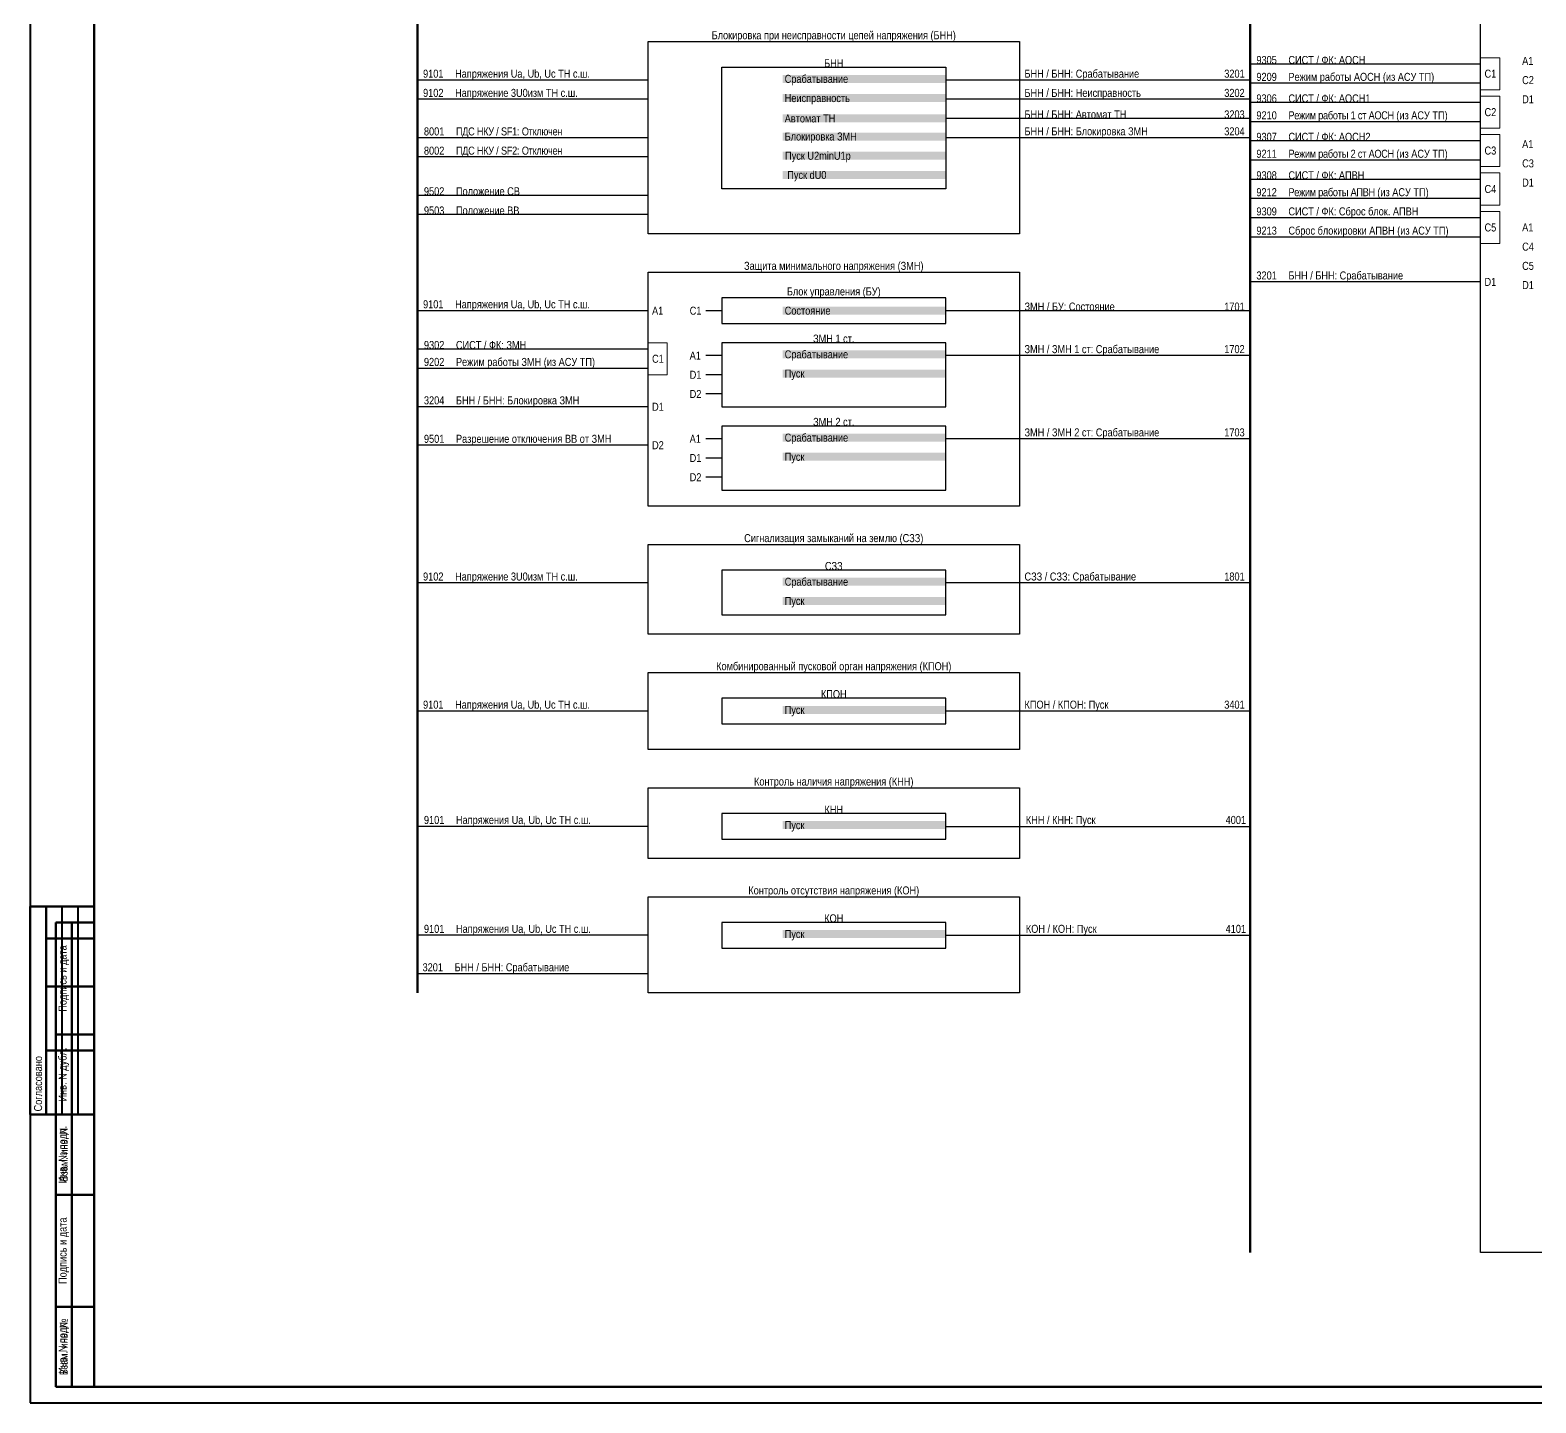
# Model space of a CAD drawing. Header units: millimetres. Extents: x 2179 to 12176, y -20554 to -12004.
# Drawn here: x 3683 to 4153.3, y -20554 to -20125.4 of the extents above; entities that cross this region are included whole.
import ezdxf
from ezdxf.enums import TextEntityAlignment as Align

# ---------------------------------------------------------------- set-up
doc = ezdxf.new("R2010")
doc.units = ezdxf.units.MM
for name, color, linetype, lineweight in [('GOOSE', 224, 'Continuous', 30), ('MMS', 190, 'Continuous', 30), ('Внутренняя шина', 4, 'Continuous', 70), ('Вход-Аналоги', 5, 'Continuous', 30), ('Линии связи', 75, 'Continuous', 30), ('Основная', 7, 'Continuous', 30), ('Сигналы внутр.', 13, 'Continuous', 30), ('Тонкая', 7, 'Continuous', 13)]:
    doc.layers.add(name, color=color, linetype=linetype, lineweight=lineweight)
doc.layers.add('Рамка внешняя', color=8, linetype='Continuous', lineweight=40, plot=False)
doc.styles.add('2.5_Gost_RD', font='ARIALN.TTF', dxfattribs={"height": 2.5})
doc.styles.add('Narrow', font='ARIALN.TTF')
doc.styles.add('Табл дан', font='ARIALN.TTF')

# ---------------------------------------------------------------- blocks, each defined once
blk = doc.blocks.new('*T16')
at = {"color": 0, "linetype": 'ByBlock', "lineweight": 50, "transparency": 16777216}
for p, q in [((0, 0), (0, 85)), ((0, 85), (12, 85)), ((5, 0), (5, 85)), ((12, 0), (12, 85)), ((0, 60), (12, 60)), ((0, 25), (12, 25)), ((0, 0), (12, 0))]:
    blk.add_line(p, q, dxfattribs=at)
at = {"color": 0, "transparency": 16777216, "char_height": 2.5, "attachment_point": 5, "rotation": 90, "style": '2.5_Gost_RD'}
for s, insert, width in [('Инв. № подл.', (2.5, 72.5), 23), ('Подпись и дата', (2.5, 42.5), 33), ('Взам. инв. №', (2.5, 12.5), 23)]:
    blk.add_mtext(s, dxfattribs=dict(at, insert=insert, width=width))
blk = doc.blocks.new('*T17')
at = {"color": 0, "linetype": 'ByBlock', "lineweight": 50, "transparency": 16777216}
for p, q in [((0, 0), (0, 65)), ((0, 65), (20, 65)), ((5, 0), (5, 65)), ((20, 0), (20, 65)), ((5, 55), (20, 55)), ((5, 40), (20, 40)), ((5, 20), (20, 20)), ((0, 0), (20, 0))]:
    blk.add_line(p, q, dxfattribs=at)
at = {"color": 0, "linetype": 'ByBlock', "lineweight": -2, "transparency": 16777216}
for p, q in [((10, 0), (10, 65)), ((15, 0), (15, 65))]:
    blk.add_line(p, q, dxfattribs=at)
at = {"color": 0, "transparency": 16777216, "insert": (2.5, 1), "char_height": 2.5, "width": 63, "attachment_point": 4, "rotation": 90, "style": '2.5_Gost_RD'}
blk.add_mtext('Согласовано', dxfattribs=at)
blk = doc.blocks.new('*T18')
at = {"color": 0, "linetype": 'ByBlock', "lineweight": 50, "transparency": 16777216}
for p, q in [((0, 0), (0, 145)), ((0, 145), (12, 145)), ((5, 0), (5, 145)), ((12, 0), (12, 145)), ((0, 110), (12, 110)), ((0, 85), (12, 85)), ((0, 60), (12, 60)), ((0, 25), (12, 25)), ((0, 0), (12, 0))]:
    blk.add_line(p, q, dxfattribs=at)
at = {"color": 0, "transparency": 16777216, "char_height": 2.5, "attachment_point": 5, "rotation": 90, "style": '2.5_Gost_RD'}
for s, insert, width in [('{\\C256;Подпись и дата}', (2.5, 127.5), 33), ('{\\C256;Инв. N дубл.}', (2.5, 97.5), 23), ('{\\C256;Взам. инв. N}', (2.5, 72.5), 23), ('Подпись и дата', (2.5, 42.5), 33), ('Инв. N подл.', (2.5, 12.5), 23)]:
    blk.add_mtext(s, dxfattribs=dict(at, insert=insert, width=width))
blk = doc.blocks.new('*U15')
blk.add_lwpolyline([(0, 0), (1189, 0), (1189, 841), (0, 841)], close=True)
at = {"lineweight": 50}
blk.add_lwpolyline([(20, 836), (1184, 836), (1184, 5), (20, 5)], close=True, dxfattribs=at)
for name, p in [('*T17', (0, 90)), ('*T18', (8, 5)), ('*T16', (8, 5))]:
    blk.add_blockref(name, p)
at = {"style": '2.5_Gost_RD', "flags": 8}
blk.add_attdef('ФОРМАТ', text='', height=2.5, dxfattribs=at).set_placement((1134, 4), align=Align.TOP_LEFT)

msp = doc.modelspace()

# ---------------------------------------------------------------- linework, layer by layer
at = {"layer": 'Внутренняя шина'}
for points in [[(4064, -20507), (4064, -19734)], [(3804, -20426), (3804, -19798)]]:
    msp.add_lwpolyline(points, dxfattribs=at)
at = {"layer": 'Линии связи'}
for points in [[(4136, -20136), (4064, -20136)], [(3876, -20141), (3804, -20141)], [(4064, -20141), (3969, -20141)], [(4136, -20142), (4064, -20142)], [(3876, -20147), (3804, -20147)], [(4064, -20147), (3969, -20147)], [(4136, -20148), (4064, -20148)], [(4064, -20153), (3969, -20153)], [(4136, -20154), (4064, -20154)], [(4064, -20159), (3969, -20159)], [(4136, -20160), (4064, -20160)], [(4136, -20166), (4064, -20166)], [(4136, -20172), (4064, -20172)], [(4136, -20178), (4064, -20178)], [(4136, -20184), (4064, -20184)], [(4136, -20190), (4064, -20190)], [(4136, -20204), (4064, -20204)], [(3876, -20213), (3804, -20213)], [(4064, -20213), (3969, -20213)], [(3876, -20225), (3804, -20225)], [(4064, -20227), (3969, -20227)], [(3876, -20231), (3804, -20231)], [(3876, -20243), (3804, -20243)], [(3876, -20255), (3804, -20255)], [(4064, -20253), (3969, -20253)], [(3876, -20298), (3804, -20298)], [(4064, -20298), (3969, -20298)], [(3876, -20338), (3804, -20338)], [(4064, -20338), (3969, -20338)], [(3876, -20374), (3804, -20374)], [(3969, -20374), (4064, -20374)], [(3876, -20408), (3804, -20408)], [(3969, -20408), (4064, -20408)], [(3876, -20420), (3804, -20420)]]:
    msp.add_lwpolyline(points, dxfattribs=at)
at = {"layer": 'Линии связи', "ltscale": 0.5}
for points in [[(3876, -20159), (3804, -20159)], [(3876, -20165), (3804, -20165)], [(3876, -20177), (3804, -20177)], [(3876, -20183), (3804, -20183)]]:
    msp.add_lwpolyline(points, dxfattribs=at)
at = {"layer": 'Основная'}
for points in [[(4136, -20111), (4252, -20111), (4252, -20507), (4136, -20507)], [(3876, -20129), (3992, -20129), (3992, -20189), (3876, -20189)], [(3899, -20137), (3969, -20137), (3969, -20175), (3899, -20175)], [(3876, -20201), (3992, -20201), (3992, -20274), (3876, -20274)], [(3969, -20209), (3899, -20209), (3899, -20217), (3969, -20217)], [(3969, -20223), (3899, -20223), (3899, -20243), (3969, -20243)], [(3969, -20249), (3899, -20249), (3899, -20269), (3969, -20269)], [(3876, -20286), (3992, -20286), (3992, -20314), (3876, -20314)], [(3969, -20294), (3899, -20294), (3899, -20308), (3969, -20308)], [(3876, -20326), (3992, -20326), (3992, -20350), (3876, -20350)], [(3969, -20334), (3899, -20334), (3899, -20342), (3969, -20342)], [(3876, -20362), (3992, -20362), (3992, -20384), (3876, -20384)], [(3969, -20370), (3899, -20370), (3899, -20378), (3969, -20378)], [(3876, -20396), (3992, -20396), (3992, -20426), (3876, -20426)], [(3969, -20404), (3899, -20404), (3899, -20412), (3969, -20412)]]:
    msp.add_lwpolyline(points, close=True, dxfattribs=at)
for points in [[(3899, -20213), (3894, -20213)], [(3899, -20227), (3894, -20227)], [(3899, -20233), (3894, -20233)], [(3899, -20239), (3894, -20239)], [(3899, -20253), (3894, -20253)], [(3899, -20259), (3894, -20259)], [(3899, -20265), (3894, -20265)]]:
    msp.add_lwpolyline(points, dxfattribs=at)
at = {"layer": 'Тонкая'}
for points in [[(4136, -20134), (4142, -20134), (4142, -20144), (4136, -20144)], [(4136, -20146), (4142, -20146), (4142, -20156), (4136, -20156)], [(4136, -20158), (4142, -20158), (4142, -20168), (4136, -20168)], [(4136, -20170), (4142, -20170), (4142, -20180), (4136, -20180)], [(4136, -20182), (4142, -20182), (4142, -20192), (4136, -20192)], [(3876, -20223), (3882, -20223), (3882, -20233), (3876, -20233)]]:
    msp.add_lwpolyline(points, close=True, dxfattribs=at)

# ---------------------------------------------------------------- block references
at = {"layer": 'Рамка внешняя'}
msp.add_blockref('*U15', (3683, -20554), dxfattribs=at)

# ---------------------------------------------------------------- texts
at = {"layer": 'GOOSE', "char_height": 2.5, "width": 58, "attachment_point": 7, "style": 'Narrow'}
for s, insert in [('9502^IПоложение СВ^I', (3806, -20177)), ('9503^IПоложение ВВ^I', (3806, -20183))]:
    msp.add_mtext(s, dxfattribs=dict(at, insert=insert))
at = {"layer": 'GOOSE', "ltscale": 0.5, "insert": (3806, -20255), "char_height": 2.5, "width": 70, "attachment_point": 7, "style": 'Narrow'}
msp.add_mtext('9501^IРазрешение отключения ВВ от ЗМН^I^I   ', dxfattribs=at)
at = {"layer": 'MMS', "char_height": 2.5, "attachment_point": 7, "style": 'Narrow'}
for s, insert, width in [('9305^IСИСТ / ФК: АОСН', (4066, -20136), 48), ('9209^IРежим работы АОСН (из АСУ ТП)', (4066, -20142), 70), ('9306^IСИСТ / ФК: АОСН1', (4066, -20148), 48), ('9210^I{\\T0.95;Режим работы 1 ст АОСН} (из АСУ ТП)', (4066, -20154), 70), ('9307^IСИСТ / ФК: АОСН2', (4066, -20160), 48), ('9211^I{\\T0.95;Режим работы 2 ст АОСН} (из АСУ ТП)', (4066, -20166), 70), ('9308^IСИСТ / ФК: АПВН', (4066, -20172), 48), ('9212^I{\\T0.95;Режим работы АПВН} (из АСУ ТП)', (4066, -20178), 70), ('9309^IСИСТ / ФК: Сброс блок. АПВН', (4066, -20184), 70), ('9213^IСброс блокировки АПВН (из АСУ ТП)', (4066, -20190), 70), ('9302^IСИСТ / ФК: ЗМН', (3806, -20225), 48), ('9202^IРежим работы ЗМН (из АСУ ТП)', (3806, -20231), 70)]:
    msp.add_mtext(s, dxfattribs=dict(at, insert=insert, width=width))
at = {"layer": 'Вход-Аналоги', "char_height": 2.5, "attachment_point": 7, "style": 'Narrow'}
for s, insert, width in [('9101^IНапряжения Ua, Ub, Uc ТН с.ш.', (3805.73, -20141), 53.2651), ('9102^IНапряжение 3U0изм ТН с.ш.', (3805.73, -20147), 53.2651), ('9101^IНапряжения Ua, Ub, Uc ТН с.ш.', (3805.73, -20213), 53.2651), ('9102^IНапряжение 3U0изм ТН с.ш.', (3805.73, -20298), 53.2651), ('9101^IНапряжения Ua, Ub, Uc ТН с.ш.', (3805.73, -20338), 53.2651), ('9101^IНапряжения Ua, Ub, Uc ТН с.ш.', (3806, -20374), 70), ('9101^IНапряжения Ua, Ub, Uc ТН с.ш.', (3806, -20408), 58)]:
    msp.add_mtext(s, dxfattribs=dict(at, insert=insert, width=width))
at = {"layer": 'Основная', "style": 'Табл дан'}
for s, p in [('C1', (4137.25, -20139)), ('A1', (4149, -20135)), ('C2', (4149, -20141)), ('D1', (4149, -20147)), ('C2', (4137.25, -20151)), ('A1', (4149, -20161)), ('C3', (4137.25, -20163)), ('C3', (4149, -20167)), ('C4', (4137.25, -20175)), ('D1', (4149, -20173)), ('C5', (4137.25, -20187)), ('A1', (4149, -20187)), ('C4', (4149, -20193)), ('C5', (4149, -20199)), ('D1', (4137.25, -20204)), ('D1', (4149, -20205)), ('A1', (3877.25, -20213)), ('C1', (3889, -20213)), ('C1', (3877.25, -20228)), ('A1', (3889, -20227)), ('D1', (3889, -20233)), ('D2', (3889, -20239)), ('D1', (3877.25, -20243)), ('D2', (3877.25, -20255)), ('A1', (3889, -20253)), ('D1', (3889, -20259)), ('D2', (3889, -20265))]:
    msp.add_text(s, height=2.5, dxfattribs=at).set_placement(p, align=Align.MIDDLE_LEFT)
at = {"layer": 'Основная', "char_height": 2.5, "attachment_point": 8, "style": 'Narrow'}
for s, insert, width in [('Блокировка при неисправности цепей напряжения (БНН)', (3934, -20129), 116), ('\\A1;БНН', (3934, -20137), 70), ('Защита минимального напряжения (ЗМН)', (3934, -20201), 116), ('\\A1;Блок управления (БУ)', (3934, -20209), 70), ('\\A1;ЗМН 1 ст.', (3934, -20223), 70), ('\\A1;ЗМН 2 ст.', (3934, -20249), 70), ('Сигнализация замыканий на землю (СЗЗ)', (3934, -20286), 116), ('\\A1;СЗЗ', (3934, -20294), 70), ('Комбинированный пусковой орган напряжения (КПОН)', (3934, -20326), 116), ('\\A1;КПОН', (3934, -20334), 70), ('Контроль наличия напряжения (КНН)', (3934, -20362), 116), ('\\A1;КНН', (3934, -20370), 70), ('Контроль отсутствия напряжения (КОН)', (3934, -20396), 116), ('\\A1;КОН', (3934, -20404), 70)]:
    msp.add_mtext(s, dxfattribs=dict(at, insert=insert, width=width))
at = {"layer": 'Основная', "char_height": 2.5, "width": 51, "attachment_point": 4, "style": 'Narrow', "bg_fill": 1, "box_fill_scale": 1, "bg_fill_color": 9, "bg_fill_transparency": 0}
for s, insert in [('\\pl0.67568;Срабатывание', (3918, -20140.99)), ('\\pl0.67568;Неисправность', (3918, -20146.99)), ('\\pl0.67568;Автомат ТН', (3918, -20152.99)), ('\\pl0.67568;Блокировка ЗМН', (3918, -20158.99)), (' Пуск U2minU1p', (3918, -20165)), ('\\pl0.67568; Пуск {\\A1;dU0}', (3918, -20171)), ('\\pl0.67568;Состояние', (3918, -20213)), ('\\pl0.67568;Срабатывание', (3918, -20227)), ('\\pl0.67568;Пуск', (3918, -20233)), ('\\pl0.67568;Срабатывание', (3918, -20253)), ('\\pl0.67568;Пуск', (3918, -20259)), ('\\pl0.67568;Срабатывание', (3918, -20298)), ('\\pl0.67568;Пуск', (3918, -20304)), ('\\pl0.67568;Пуск', (3918, -20338)), ('\\pl0.67568;Пуск', (3918, -20374)), ('\\pl0.67568;Пуск', (3918, -20408))]:
    msp.add_mtext(s, dxfattribs=dict(at, insert=insert))
at = {"layer": 'Сигналы внутр.', "char_height": 2.5, "attachment_point": 7}
for s, insert, width, style in [('БНН / БНН: Срабатывание^I^I^I   3201^I', (3993.57, -20141), 70.43, 'Табл дан'), ('БНН / БНН: Неисправность^I^I^I   3202^I', (3993.57, -20147), 70.43, 'Табл дан'), ('БНН / БНН: Автомат ТН^I^I   ^I   3203^I', (3993.57, -20153), 70.43, 'Табл дан'), ('\\pt10;8001^I{\\T0.95;ПДС НКУ / SF1: Отключен}', (3806, -20159), 58, 'Narrow'), ('БНН / БНН: Блокировка ЗМН^I   ^I^I   3204', (3993.57, -20159), 70.43, 'Табл дан'), ('8002^I{\\T0.95;ПДС НКУ / SF2: Отключен}', (3806, -20165), 58, 'Narrow'), ('3201^IБНН / БНН: Срабатывание', (4066, -20204), 58, 'Narrow'), ('ЗМН / БУ: Состояние^I^I^I   ^I   1701', (3993.57, -20213), 70.43, 'Табл дан'), ('ЗМН / {\\A1;ЗМН 1 ст}: Срабатывание^I^I   1702', (3993.57, -20227), 70.43, 'Табл дан'), ('3204^IБНН / БНН: Блокировка ЗМН', (3806, -20243), 58, 'Narrow'), ('ЗМН / {\\A1;ЗМН 2 ст}: Срабатывание^I^I   1703', (3993.57, -20253), 70.43, 'Табл дан'), ('СЗЗ / {\\A1;СЗЗ}: Срабатывание^I^I  ^I   1801', (3993.57, -20298), 70.43, 'Табл дан'), ('КПОН / КПОН: Пуск^I^I^I^I   3401', (3993.57, -20338), 70.43, 'Табл дан'), ('КНН / КНН: Пуск^I^I^I^I   4001^I', (3994, -20374), 70, 'Табл дан'), ('КОН / КОН: Пуск^I^I^I^I   4101^I', (3994, -20408), 70, 'Табл дан'), ('3201^IБНН / БНН: Срабатывание', (3805.57, -20420), 58.43, 'Табл дан')]:
    msp.add_mtext(s, dxfattribs=dict(at, insert=insert, width=width, style=style))

doc.saveas('drawing.dxf')
